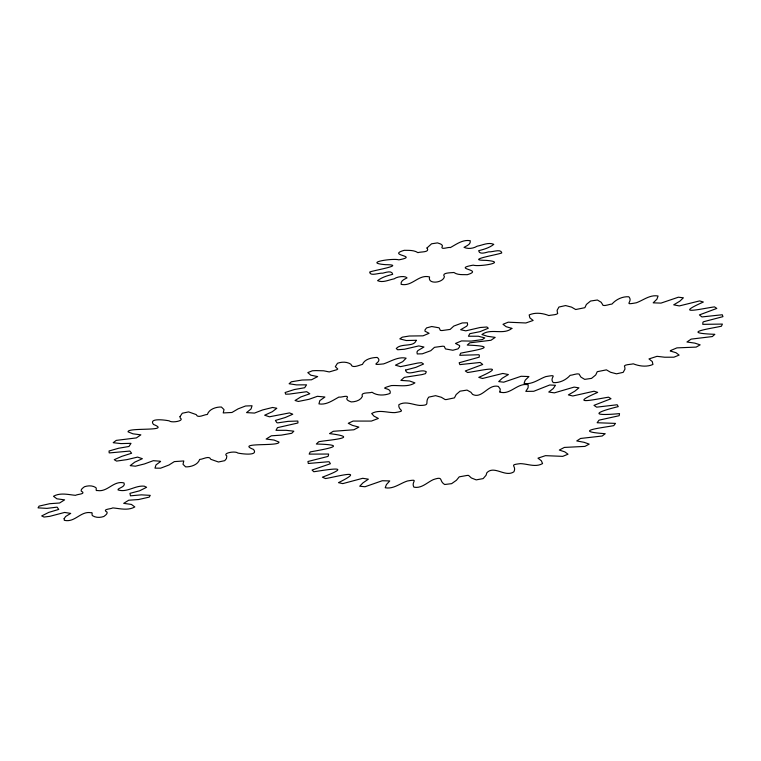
<?xml version="1.0" encoding="UTF-8"?>
<svg xmlns="http://www.w3.org/2000/svg" width="761" height="761" viewBox="0 0 761 761"><rect width="100%" height="100%" fill="white"/><g stroke="black" fill="none" stroke-linecap="round" stroke-linejoin="round"><path stroke-width="1.14" d="M64.143 518.66L64.314 520.305C74.959 522.902 80.599 510.84 90.882 512.714C93.47 511.963 91.092 514.912 92.547 515.701C95.962 517.861 100.11 517.727 103.838 516.491C105.123 515.387 107.491 514.141 107.12 512.163C101.327 509.109 111.144 509.09 112.78 507.901C119.877 508.548 128 510.85 134.811 506.95L131.406 504.429L123.71 503.363L128.704 500.224L138.588 499.53L149.194 497.123L150.25 495.363L141.394 494.85L130.473 495.82L129.95 493.337L139.577 490.816L146.616 487.287L144.267 486.174C135.087 485.195 127.058 492.89 118.06 489.932C116.966 488.229 126.231 487.097 123.995 482.921C113.341 480.324 107.71 492.386 97.418 490.512C94.83 491.264 97.218 488.315 95.753 487.525C92.338 485.375 88.19 485.499 84.461 486.736C83.177 487.839 80.809 489.085 81.189 491.064C86.982 494.127 77.156 494.136 75.529 495.335C68.423 494.679 60.309 492.377 53.489 496.277L56.894 498.807L64.599 499.863L59.596 503.002L49.722 503.706L39.106 506.103L38.05 507.863L46.916 508.377L57.113 507.14L58.73 509.413L48.723 512.41L41.693 515.939L44.033 517.052L49.722 516.348L64.637 512.438L70.697 513.409L65.684 516.453L64.143 518.66M499.872 392.01C510.27 395.482 517.499 382.336 528.22 384.8L528.067 387.825L525.813 391.392L533.746 391.287L549.718 384.99L555.463 385.275L553.247 388.548L548.738 392.039L554.389 392.857L574.127 387.102L578.95 387.844L574.774 391.221L568.353 394.911L572.805 395.986L594.008 391.221L597.718 392.391C565.613 406.212 598.003 398.726 608.562 397.185L611.007 398.735L593.97 405.347L596.662 407.164L617.19 404.757L618.255 406.612C591.849 413.128 592.829 416.086 619.53 413.613L619.188 415.706L599.031 420.158L597.138 422.745L615.497 423.392L613.747 425.646C603.054 427.663 570.322 431.221 605.242 433.703L602.17 436.015L580.538 438.469L576.743 440.942L584.077 442.312L589.204 444.12L584.924 446.393L564.329 447.43L559.306 450.055L564.786 451.863L568.02 454.212L562.721 456.362L545.475 455.658L537.97 458.16L541.356 460.776L542.574 463.573C535.487 467.635 527.668 463.81 520.381 463.639C507.92 465.038 517.033 465.38 513.894 471.81C505.095 477.708 494.289 464.942 486.84 472.762L486.051 475.273L483.159 478.602L476.205 479.877L471.373 477.975L468.567 475.416L467.254 475.416L459.225 476.852L456.438 480.267L451.634 483.654L444.681 484.51C438.488 480.79 444.044 475.891 433.332 479.611C427.13 482.379 421.67 488.686 413.927 487.173C410.626 481.589 419.967 478.764 407.373 481.009C400.105 483.321 393.437 489.361 385.218 487.753L386.407 484.595L389.765 480.933L382.25 480.743L365.033 486.745L359.725 486.222L362.94 482.883L368.381 479.173L362.712 478.298L342.773 483.615L338.483 482.655C368.714 467.663 333.756 477.442 325.461 478.545L322.379 477.176C355.358 464.743 327.173 469.794 313.817 471.744L312.058 470.032L330.379 463.744L329.361 461.956L328.467 461.737L308.3 463.487L307.939 461.499L327.525 456.543L328.286 456.058L328.619 454.041L309.156 454.117L310.203 451.929C323.729 449.37 351.544 444.919 316.338 444.024L318.754 441.732C327.125 440.048 363.159 437.794 329.551 433.608L333.242 431.297L353.875 429.775L358.897 427.102L352.467 425.389L348.262 423.297L353.075 421.071L371.387 421.08L378.379 418.445L373.936 416.105L371.691 413.518C378.959 409.304 387.263 412.833 394.921 412.614C407.573 410.54 397.737 411.045 398.897 404.671C405.746 400.724 413.004 404.881 419.815 405.442C431.268 405.375 424.2 402.731 428.757 397.128L435.606 395.663L441.323 397.271L445.147 399.573L446.517 399.525L454.441 397.87L456.172 394.54L460.044 391.173L467.035 390.098L470.935 392.276L472.562 394.379C482.198 399.363 488.086 383.725 498.341 386.426L500.243 389.08L499.872 392.01M511.868 328.381C503.459 335.392 490.731 327.848 481.951 334.526L487.344 336.276L495.192 337.389L490.969 340.272L469.803 342.821L467.235 345.075C502.403 346.407 473.789 350.412 460.7 353.171L459.72 355.301L478.698 354.75L479.344 355.045L479.183 357.175L459.168 362.74L459.834 364.624L480.181 362.464L482.702 364.471L465.304 370.959L467.577 372.5C478.108 371.254 510.698 363.244 478.745 377.37L482.503 378.474L502.793 373.461L508.424 374.545L502.279 378.207L498.712 381.594L503.725 382.184L521.123 376.276L528.943 376.552L525.195 380.196L524.053 383.373C532.12 384.904 538.759 379.149 545.751 376.619C559.972 374.012 548.5 377.275 553.285 382.621C559.62 383.049 566.022 380.024 570.151 375.325C572.586 375.373 579.939 371.929 579.815 375.325L580.957 377.133L584.705 379.378L591.544 378.369L595.72 374.964L597.242 371.691L606.422 369.865L610.56 372.262L616.505 373.822L623.173 372.357L624.971 369.104L624.771 367.125C622.298 364.376 631.23 364.567 633.247 363.815C639.43 366.25 646.717 367.24 652.948 364.452L652.253 361.542L648.971 358.926L657.009 356.329L664.714 357.223L673.894 357.194L679.116 355.102L675.987 352.704L670.241 351.011L670.641 350.536L676.938 347.872L696.163 347.102L700.168 344.857L694.774 343.106L686.926 342.003L691.15 339.121L712.315 336.562L714.874 334.317C679.716 332.985 708.32 328.98 721.418 326.222L722.398 324.081L702.774 324.348L702.926 322.207L703.64 321.722L722.95 316.652L722.275 314.759L701.937 316.928L699.407 314.911L716.814 308.424L714.531 306.892C704.011 308.129 671.421 316.148 703.373 302.022L699.616 300.918L679.326 305.922L673.685 304.838L679.839 301.185L683.397 297.798L678.384 297.209L660.995 303.106L653.166 302.84L656.924 299.197L658.065 296.01C649.989 294.488 643.349 300.234 636.358 302.773C622.146 305.38 633.618 302.117 628.833 296.771C622.498 296.333 616.096 299.368 611.968 304.067C609.523 304.02 602.179 307.463 602.303 304.067L601.161 302.26L597.404 300.015L590.574 301.023L586.398 304.429L584.876 307.691L575.687 309.527L571.559 307.13L565.613 305.57L558.935 307.035L557.138 310.279L557.347 312.267C559.82 315.006 550.888 314.816 548.862 315.568C542.688 313.142 535.402 312.153 529.171 314.94L529.856 317.851L533.147 320.457L525.861 322.978L508.215 322.188L503.002 324.291L506.132 326.688L511.868 328.381M180.034 416.581L180.176 417.96C185.113 420.852 171.653 423.23 169.218 420.871C166.25 420.158 147.986 417.504 153.475 424.457C172.471 431.848 127.001 427.13 128.086 431.848L132.956 433.827L140.88 434.845L136.4 437.908L116.252 440.391L113.18 442.702L120.951 443.587L130.997 443.34L128.961 446.479L118.63 448.248L109.061 450.988L109.175 452.852L110.05 452.862L129.855 451.064L131.624 453.233L121.741 456.381L114.245 459.682L116.557 461.09L127.049 459.606L137.598 457.095L142.374 458.683L134.726 462.165L130.188 465.637L135.391 466.208L144.428 463.944L153.284 460.69L159.991 461.195L160.628 461.489L155.995 464.914L154.978 468.139L160.609 468.186L168.932 465.028L174.326 461.613L183.801 460.957L183.001 464.286L185.627 466.864C190.821 467.064 197.946 464.819 199.648 459.435C202.845 459.454 209.408 455.126 210.826 459.311L218.426 461.994L224.742 460.662L226.426 458.607L226.845 455.934C221.908 453.042 235.368 450.664 237.803 453.023C240.761 453.737 259.035 456.391 253.546 449.437C234.55 442.046 280.019 446.764 278.935 442.046L274.065 440.067L266.141 439.049L271.344 435.806L281.266 435.14L291.748 433.294L293.841 431.192L286.069 430.307L275.996 430.336L277.47 427.653L297.104 423.192L297.96 422.907L297.836 421.042L288.124 421.356L277.775 422.869L276.88 422.659L275.396 420.433L285.27 417.513L292.776 414.212L289.484 412.909L269.423 416.8L264.647 415.211L272.295 411.73L276.833 408.257L272.6 407.477L262.593 409.951L254.497 413.08L246.535 412.605L251.025 408.98L252.043 405.756L245.556 405.994L238.088 408.866L231.981 412.472L223.22 412.938L224.019 409.608L221.394 407.03C216.2 406.831 209.075 409.076 207.373 414.46C204.167 414.441 197.613 418.769 196.195 414.583L188.595 411.901L182.279 413.233L180.034 416.581M426.988 247.981C430.384 252.652 420.728 251.53 417.941 252.642C413.898 250.008 408.857 250.407 404.234 250.321C385.979 255.572 420.31 255.782 398.831 259.853C393.171 257.95 362.15 262.726 385.475 264.666C407.82 264.79 371.596 270.688 369.675 272.105C370.017 276.595 379.168 272.695 382.745 273.18C385.456 272.562 391.982 270.012 392.714 274.302C387.416 275.691 381.955 277.194 377.57 280.666C382.916 283.073 388.814 279.82 394.198 278.84C396.966 276.595 405.252 275.501 407.049 277.908C404.614 279.154 400.343 280.752 401.133 284.329C412.205 286.897 418.54 273.97 429.565 276.956C427.34 284.681 443.073 283.063 444.405 276.69C441.152 272.448 451.016 272.904 453.898 272.486C457.761 275.235 462.774 274.474 467.225 274.702C484.938 269.461 450.674 269.128 473.247 265.142C479.059 267.063 508.919 262.174 485.889 260.357C463.535 260.233 499.863 254.317 501.784 252.88C501.023 248.409 492.281 252.348 488.619 251.834C485.908 252.462 479.382 255.011 478.65 250.721C483.948 249.332 489.409 247.829 493.794 244.357C488.448 241.95 482.55 245.204 477.166 246.184C473.247 248.581 468.186 249.17 464.02 247.363C466.407 245.851 471.021 244.5 470.241 240.723C462.764 239.306 456.305 244.348 450.398 247.553C448.59 246.659 439.382 250.826 442.483 245.87C441.799 243.9 439.173 243.577 437.48 242.892L431.554 243.805L426.988 247.981M416.191 340.291C414.174 347.549 401.152 342.792 396.262 348.538L397.68 349.756L404.452 349.251L418.788 345.913L423.963 347.026L417.894 350.583L416.98 351.934L417.228 353.951L422.317 353.817L430.783 350.697L434.483 347.33L442.655 346.207L444.243 346.369L445.461 348.938L452.871 350.25L458.027 348.861L459.587 346.816L459.625 345.57L455.487 343.458L461.566 340.918L471.183 341.099L482.322 339.587L484.795 337.903L478.317 336.229L468.424 336.238L469.841 333.66L479.982 331.672L488.324 328.219L486.916 327.002L480.134 327.506L465.799 330.845L460.624 329.732L466.702 326.174L467.615 324.823L467.368 322.807L462.279 322.94L453.813 326.06L450.112 329.427L441.932 330.559L440.353 330.398L439.126 327.82L431.725 326.517L426.56 327.905L424.999 329.941L424.971 331.187L429.109 333.299L423.021 335.839L409.285 336.02L402.274 337.171L399.801 338.864L406.279 340.528L416.191 340.291M405.594 370.074C406.583 377.19 421.252 368.086 426.312 371.787L425.466 373.651L421.86 374.631L404.338 377.361L400.876 380.405L409.589 380.985L414.935 382.888C407.944 387.454 399.04 385.095 391.316 385.589C375.944 390.146 392.353 386.455 390.012 393.447C384.391 395.596 377.114 395.853 372.015 392.257C369.361 393.399 360.058 391.896 362.379 396.424C360.476 400.505 355.406 401.818 351.268 401.922C349.67 401.218 347.14 400.714 346.721 398.726C350.203 393.894 340.69 397.908 338.978 397.033C332.938 400.21 326.507 405.204 318.935 403.882L319.829 400.619L324.928 397.014L317.385 396.31L308.928 399.325L298.35 401.456L295.059 400.495L300.804 396.957L309.803 393.77L306.721 391.696L289.218 394.103L285.689 394.179L285.099 392.524L294.393 389.527L304.666 387.739L306.55 384.838L296.514 384.895L289.094 383.763L291.349 381.794L302.06 380.034L311.496 379.787L317.651 376.59L310.764 375.173L307.796 372.614L312.362 370.778L316.024 370.597L323.691 370.797L329.237 371.939L336.885 369.694L337.76 368.999L335.335 366.669L337.494 363.263C341.822 361.713 347.016 361.627 350.935 364.281C351.982 368.933 359.259 365.09 362.464 364.386C364.652 358.983 372.034 357.546 377.18 357.442C384.058 362.455 366.64 365.718 383.592 363.891C390.764 361.494 398.098 356.395 406.127 358.174L402.702 361.675L395.444 365.175L400.524 366.65L417.741 363.054L421.556 362.674L423.554 364.024L415.801 367.382L405.594 370.074"/></g></svg>
